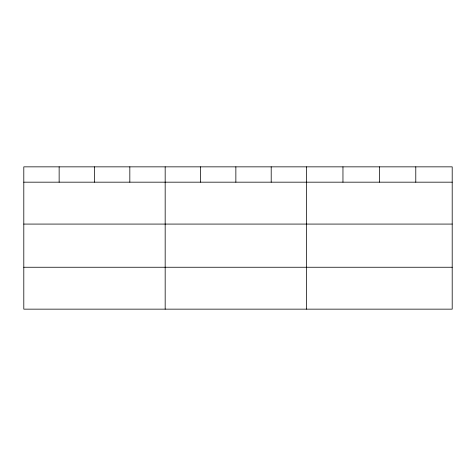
<?xml version="1.0" encoding="UTF-8"?>
<svg xmlns="http://www.w3.org/2000/svg" width="476" height="476" viewBox="0 0 476 476"><rect width="100%" height="100%" fill="white"/><g stroke="black" fill="none" stroke-linecap="round" stroke-linejoin="round"><path stroke-width="0.71" d="M452.2 224.077L452.2 166.85L23.8 166.85L23.8 309.15L452.2 309.15L452.2 224.077L23.8 224.077M23.8 182.177L452.2 182.177M23.8 267.25L452.2 267.25M415.786 166.85L415.786 182.177M379.372 166.85L379.372 182.177M342.958 166.85L342.958 182.177M306.544 166.85L306.544 309.15M271.201 166.85L271.201 182.177M235.858 166.85L235.858 182.177M200.515 166.85L200.515 182.177M165.172 166.85L165.172 309.15M129.829 166.85L129.829 182.177M94.486 166.85L94.486 182.177M59.143 166.85L59.143 182.177"/></g></svg>
